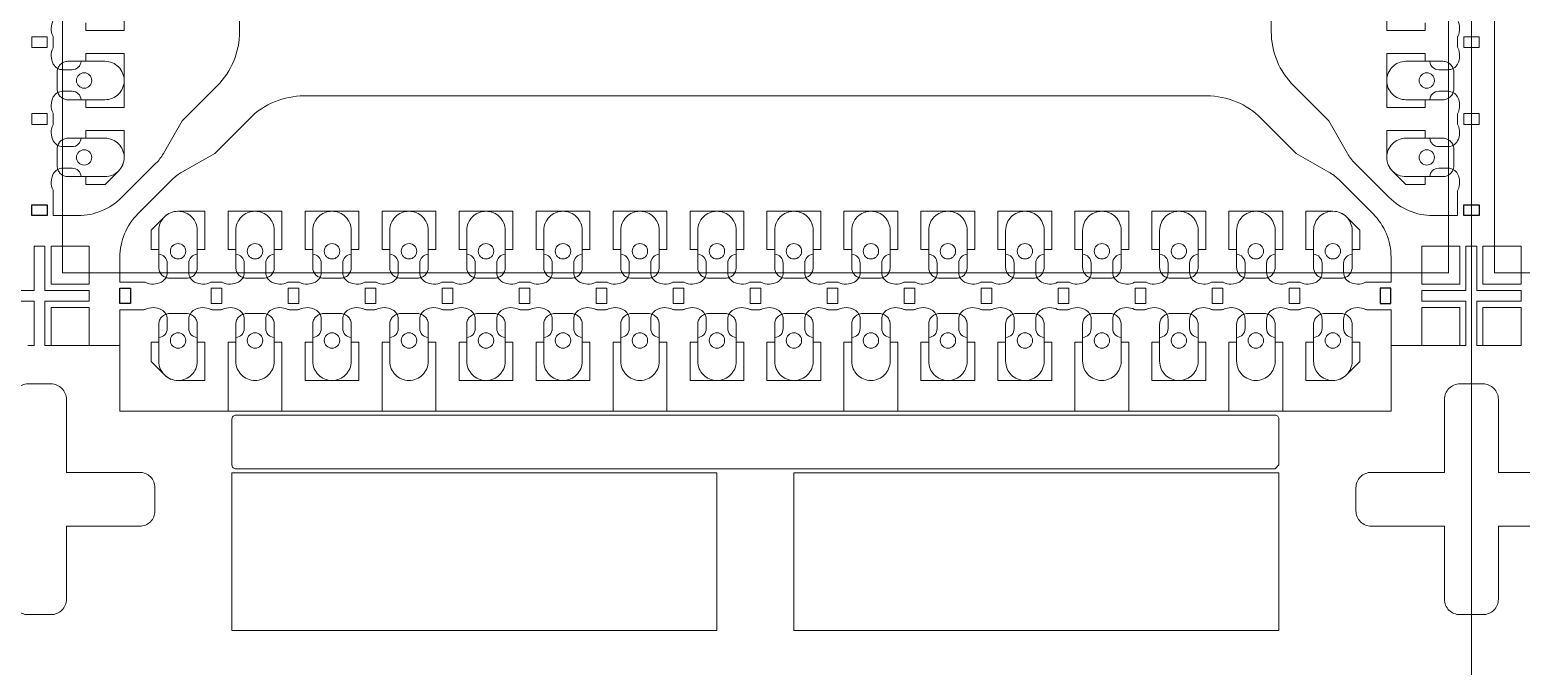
# Model space of a CAD drawing. Extents: x 0.5 to 10.25, y 0.33 to 6.92.
# Drawn here: x 2.1037 to 2.588, y 3.1967 to 3.4035 of the extents above; entities that cross this region are included whole.
import ezdxf

# ---------------------------------------------------------------- set-up
doc = ezdxf.new("R2010")
doc.units = 0
doc.header["$LTSCALE"] = 0.006
doc.header["$MEASUREMENT"] = 0
doc.linetypes.add('CENTER', pattern=[2, 1.25, -0.25, 0.25, -0.25])
doc.linetypes.add('HIDDEN', pattern=[0.375, 0.25, -0.125])
doc.layers.get('0').update_dxf_attribs({"linetype": 'CONTINUOUS'})
for name, color, linetype in [('1', 7, 'CONTINUOUS'), ('1D', 7, 'CONTINUOUS'), ('3D', 7, 'CONTINUOUS'), ('4D', 7, 'CONTINUOUS')]:
    doc.layers.add(name, color=color, linetype=linetype)

msp = doc.modelspace()

# ---------------------------------------------------------------- linework, layer by layer
at = {"color": 0, "lineweight": 13}
for p, q in [((2.105039, 3.33317), (2.108584, 3.33317)), ((2.570039, 3.33317), (2.573584, 3.33317)), ((2.103062, 3.30092), (2.105039, 3.30092)), ((2.108584, 3.30092), (2.110562, 3.30092)), ((2.122925, 3.300939), (2.132914, 3.300939)), ((2.555675, 3.300918), (2.545709, 3.300918)), ((2.568062, 3.30092), (2.570039, 3.30092)), ((2.573584, 3.30092), (2.575562, 3.30092))]:
    msp.add_line(p, q, dxfattribs=at)
for points in [[(2.171812, 3.696105), (2.171812, 3.402985, -0.1989124), (2.164489, 3.385307), (2.153125, 3.373942), (2.14705, 3.363312, -0.0666615), (2.144633, 3.360147), (2.133491, 3.349005, -0.1989123), (2.119349, 3.343148), (2.111312, 3.343148), (2.111312, 3.350972, 0.113095), (2.111212, 3.351407, -0.239407), (2.111315, 3.35669, -0.2771149), (2.114404, 3.358545), (2.11743, 3.358545, -0.3991371), (2.120326, 3.355795), (2.12183, 3.355795), (2.12183, 3.353295), (2.128151, 3.353295), (2.132481, 3.357626, 0.2015828), (2.134312, 3.362023), (2.134312, 3.370795), (2.12183, 3.370795), (2.12183, 3.368295), (2.120326, 3.368295, -0.3991371), (2.11743, 3.365545), (2.114404, 3.365545, -0.2771149), (2.111315, 3.367399, -0.2394069), (2.111212, 3.372682, 0.113095), (2.111312, 3.373118), (2.111312, 3.375972, 0.113095), (2.111212, 3.376407, -0.2394069), (2.111315, 3.38169, -0.2771149), (2.114404, 3.383545), (2.11743, 3.383545, -0.3991371), (2.120326, 3.380795), (2.12183, 3.380795), (2.12183, 3.378295), (2.134312, 3.378295), (2.134312, 3.395795), (2.12183, 3.395795), (2.12183, 3.393295), (2.120326, 3.393295, -0.3991371), (2.11743, 3.390545), (2.114404, 3.390545, -0.2771149), (2.111315, 3.392399, -0.2394069), (2.111212, 3.397682, 0.113095), (2.111312, 3.398118), (2.111312, 3.400972, 0.113095), (2.111212, 3.401407, -0.2394069), (2.111315, 3.40669, -0.2771149)], [(2.567308, 3.40669, -0.2394069), (2.567411, 3.401407, 0.113095), (2.567312, 3.400972), (2.567312, 3.398118, 0.113095), (2.567411, 3.397682, -0.2394069), (2.567308, 3.392399, -0.2771149), (2.564219, 3.390545), (2.561194, 3.390545, -0.3991371), (2.558298, 3.393295), (2.556794, 3.393295), (2.556794, 3.395795), (2.544312, 3.395795), (2.544312, 3.378295), (2.556794, 3.378295), (2.556794, 3.380795), (2.558298, 3.380795, -0.3991371), (2.561194, 3.383545), (2.564219, 3.383545, -0.2771149), (2.567308, 3.38169, -0.2394069), (2.567411, 3.376407, 0.113095), (2.567312, 3.375972), (2.567312, 3.373118, 0.113095), (2.567411, 3.372682, -0.2394069), (2.567308, 3.367399, -0.2771149), (2.564219, 3.365545), (2.561194, 3.365545, -0.3991371), (2.558298, 3.368295), (2.556794, 3.368295), (2.556794, 3.370795), (2.544312, 3.370795), (2.544312, 3.362023, 0.2015828), (2.546142, 3.357626), (2.550473, 3.353295), (2.556794, 3.353295), (2.556794, 3.355795), (2.558298, 3.355795, -0.3991371), (2.561194, 3.358545), (2.564219, 3.358545, -0.2771149), (2.567308, 3.35669, -0.239407), (2.567411, 3.351407, 0.113095), (2.567312, 3.350972), (2.567312, 3.343148), (2.559274, 3.343148, -0.1989123), (2.545132, 3.349005), (2.53399, 3.360147, -0.0666615), (2.531573, 3.363312), (2.525499, 3.373942), (2.514134, 3.385307, -0.1989124), (2.506812, 3.402985), (2.506812, 3.696105, -0.1989124)], [(2.510562, 3.279545), (2.510562, 3.302027), (2.508062, 3.302027), (2.508062, 3.303531, -0.3991371), (2.505312, 3.306427), (2.505312, 3.309453, -0.2771149), (2.507166, 3.312542, -0.2394069), (2.512449, 3.312645, 0.113095), (2.512885, 3.312545), (2.515739, 3.312545, 0.113095), (2.516174, 3.312645, -0.2394069), (2.521457, 3.312542, -0.2771149), (2.523312, 3.309453), (2.523312, 3.306427, -0.3991371), (2.520562, 3.303531), (2.520562, 3.302027), (2.518062, 3.302027), (2.518062, 3.289545), (2.526834, 3.289545, 0.2015828), (2.531231, 3.291376), (2.535562, 3.295706), (2.535562, 3.302027), (2.533062, 3.302027), (2.533062, 3.303531, -0.3991371), (2.530312, 3.306427), (2.530312, 3.309453, -0.2771149), (2.532166, 3.312542, -0.239407), (2.537449, 3.312645, 0.113095), (2.537885, 3.312545), (2.545709, 3.312545), (2.545709, 3.279545), (2.132914, 3.279545)], [(2.132914, 3.279545), (2.132914, 3.312545), (2.140739, 3.312545, 0.113095), (2.141174, 3.312645, -0.239407), (2.146457, 3.312542, -0.2771149), (2.148312, 3.309453), (2.148312, 3.306427, -0.3991371), (2.145562, 3.303531), (2.145562, 3.302027), (2.143062, 3.302027), (2.143062, 3.295706), (2.147392, 3.291376, 0.2015828), (2.151789, 3.289545), (2.160562, 3.289545), (2.160562, 3.302027), (2.158062, 3.302027), (2.158062, 3.303531, -0.3991371), (2.155312, 3.306427), (2.155312, 3.309453, -0.2771149), (2.157166, 3.312542, -0.2394069), (2.162449, 3.312645, 0.113095), (2.162885, 3.312545), (2.165739, 3.312545, 0.113095), (2.166174, 3.312645, -0.2394069), (2.171457, 3.312542, -0.2771149), (2.173312, 3.309453), (2.173312, 3.306427, -0.3991371), (2.170562, 3.303531), (2.170562, 3.302027), (2.168062, 3.302027), (2.168062, 3.279545)], [(2.185562, 3.279545), (2.185562, 3.302027), (2.183062, 3.302027), (2.183062, 3.303531, -0.3991371), (2.180312, 3.306427), (2.180312, 3.309453, -0.2771149), (2.182166, 3.312542, -0.2394069), (2.187449, 3.312645, 0.113095), (2.187885, 3.312545), (2.190739, 3.312545, 0.113095), (2.191174, 3.312645, -0.2394069), (2.196457, 3.312542, -0.2771149), (2.198312, 3.309453), (2.198312, 3.306427, -0.3991371), (2.195562, 3.303531), (2.195562, 3.302027), (2.193062, 3.302027), (2.193062, 3.289545), (2.210562, 3.289545), (2.210562, 3.302027), (2.208062, 3.302027), (2.208062, 3.303531, -0.3991371), (2.205312, 3.306427), (2.205312, 3.309453, -0.2771149), (2.207166, 3.312542, -0.2394069), (2.212449, 3.312645, 0.113095), (2.212885, 3.312545), (2.215739, 3.312545, 0.113095), (2.216174, 3.312645, -0.2394069), (2.221457, 3.312542, -0.2771149), (2.223312, 3.309453), (2.223312, 3.306427, -0.3991371), (2.220562, 3.303531), (2.220562, 3.302027), (2.218062, 3.302027), (2.218062, 3.279545)], [(2.235562, 3.279545), (2.235562, 3.302027), (2.233062, 3.302027), (2.233062, 3.303531, -0.3991371), (2.230312, 3.306427), (2.230312, 3.309453, -0.2771149), (2.232166, 3.312542, -0.2394069), (2.237449, 3.312645, 0.113095), (2.237885, 3.312545), (2.240739, 3.312545, 0.113095), (2.241174, 3.312645, -0.2394069), (2.246457, 3.312542, -0.2771149), (2.248312, 3.309453), (2.248312, 3.306427, -0.3991371), (2.245562, 3.303531), (2.245562, 3.302027), (2.243062, 3.302027), (2.243062, 3.289545), (2.260562, 3.289545), (2.260562, 3.302027), (2.258062, 3.302027), (2.258062, 3.303531, -0.3991371), (2.255312, 3.306427), (2.255312, 3.309453, -0.2771149), (2.257166, 3.312542, -0.2394069), (2.262449, 3.312645, 0.113095), (2.262885, 3.312545), (2.265739, 3.312545, 0.113095), (2.266174, 3.312645, -0.2394069), (2.271457, 3.312542, -0.2771149), (2.273312, 3.309453), (2.273312, 3.306427, -0.3991371), (2.270562, 3.303531), (2.270562, 3.302027), (2.268062, 3.302027), (2.268062, 3.289545), (2.285562, 3.289545), (2.285562, 3.302027), (2.283062, 3.302027), (2.283062, 3.303531, -0.3991371), (2.280312, 3.306427), (2.280312, 3.309453, -0.2771149), (2.282166, 3.312542, -0.2394069), (2.287449, 3.312645, 0.113095), (2.287885, 3.312545), (2.290739, 3.312545, 0.113095), (2.291174, 3.312645, -0.2394069), (2.296457, 3.312542, -0.2771149), (2.298312, 3.309453), (2.298312, 3.306427, -0.3991371), (2.295562, 3.303531), (2.295562, 3.302027), (2.293062, 3.302027), (2.293062, 3.279545)], [(2.310562, 3.279545), (2.310562, 3.302027), (2.308062, 3.302027), (2.308062, 3.303531, -0.3991371), (2.305312, 3.306427), (2.305312, 3.309453, -0.2771149), (2.307166, 3.312542, -0.2394069), (2.312449, 3.312645, 0.113095), (2.312885, 3.312545), (2.315739, 3.312545, 0.113095), (2.316174, 3.312645, -0.2394069), (2.321457, 3.312542, -0.2771149), (2.323312, 3.309453), (2.323312, 3.306427, -0.3991371), (2.320562, 3.303531), (2.320562, 3.302027), (2.318062, 3.302027), (2.318062, 3.289545), (2.335562, 3.289545), (2.335562, 3.302027), (2.333062, 3.302027), (2.333062, 3.303531, -0.3991371), (2.330312, 3.306427), (2.330312, 3.309453, -0.2771149), (2.332166, 3.312542, -0.2394069), (2.337449, 3.312645, 0.113095), (2.337885, 3.312545), (2.340739, 3.312545, 0.113095), (2.341174, 3.312645, -0.2394069), (2.346457, 3.312542, -0.2771149), (2.348312, 3.309453), (2.348312, 3.306427, -0.3991371), (2.345562, 3.303531), (2.345562, 3.302027), (2.343062, 3.302027), (2.343062, 3.289545), (2.360562, 3.289545), (2.360562, 3.302027), (2.358062, 3.302027), (2.358062, 3.303531, -0.3991371), (2.355312, 3.306427), (2.355312, 3.309453, -0.2771149), (2.357166, 3.312542, -0.2394069), (2.362449, 3.312645, 0.113095), (2.362885, 3.312545), (2.365739, 3.312545, 0.113095), (2.366174, 3.312645, -0.2394069), (2.371457, 3.312542, -0.2771149), (2.373312, 3.309453), (2.373312, 3.306427, -0.3991371), (2.370562, 3.303531), (2.370562, 3.302027), (2.368062, 3.302027), (2.368062, 3.279545)], [(2.385562, 3.279545), (2.385562, 3.302027), (2.383062, 3.302027), (2.383062, 3.303531, -0.3991371), (2.380312, 3.306427), (2.380312, 3.309453, -0.2771149), (2.382166, 3.312542, -0.2394069), (2.387449, 3.312645, 0.113095), (2.387885, 3.312545), (2.390739, 3.312545, 0.113095), (2.391174, 3.312645, -0.2394069), (2.396457, 3.312542, -0.2771149), (2.398312, 3.309453), (2.398312, 3.306427, -0.3991371), (2.395562, 3.303531), (2.395562, 3.302027), (2.393062, 3.302027), (2.393062, 3.289545), (2.410562, 3.289545), (2.410562, 3.302027), (2.408062, 3.302027), (2.408062, 3.303531, -0.3991371), (2.405312, 3.306427), (2.405312, 3.309453, -0.2771149), (2.407166, 3.312542, -0.2394069), (2.412449, 3.312645, 0.113095), (2.412885, 3.312545), (2.415739, 3.312545, 0.113095), (2.416174, 3.312645, -0.2394069), (2.421457, 3.312542, -0.2771149), (2.423312, 3.309453), (2.423312, 3.306427, -0.3991371), (2.420562, 3.303531), (2.420562, 3.302027), (2.418062, 3.302027), (2.418062, 3.289545), (2.435562, 3.289545), (2.435562, 3.302027), (2.433062, 3.302027), (2.433062, 3.303531, -0.3991371), (2.430312, 3.306427), (2.430312, 3.309453, -0.2771149), (2.432166, 3.312542, -0.2394069), (2.437449, 3.312645, 0.113095), (2.437885, 3.312545), (2.440739, 3.312545, 0.113095), (2.441174, 3.312645, -0.2394069), (2.446457, 3.312542, -0.2771149), (2.448312, 3.309453), (2.448312, 3.306427, -0.3991371), (2.445562, 3.303531), (2.445562, 3.302027), (2.443062, 3.302027), (2.443062, 3.279545)], [(2.460562, 3.279545), (2.460562, 3.302027), (2.458062, 3.302027), (2.458062, 3.303531, -0.3991371), (2.455312, 3.306427), (2.455312, 3.309453, -0.2771149), (2.457166, 3.312542, -0.2394069), (2.462449, 3.312645, 0.113095), (2.462885, 3.312545), (2.465739, 3.312545, 0.113095), (2.466174, 3.312645, -0.2394069), (2.471457, 3.312542, -0.2771149), (2.473312, 3.309453), (2.473312, 3.306427, -0.3991371), (2.470562, 3.303531), (2.470562, 3.302027), (2.468062, 3.302027), (2.468062, 3.289545), (2.485562, 3.289545), (2.485562, 3.302027), (2.483062, 3.302027), (2.483062, 3.303531, -0.3991371), (2.480312, 3.306427), (2.480312, 3.309453, -0.2771149), (2.482166, 3.312542, -0.2394069), (2.487449, 3.312645, 0.113095), (2.487885, 3.312545), (2.490739, 3.312545, 0.113095), (2.491174, 3.312645, -0.2394069), (2.496457, 3.312542, -0.2771149), (2.498312, 3.309453), (2.498312, 3.306427, -0.3991371), (2.495562, 3.303531), (2.495562, 3.302027), (2.493062, 3.302027), (2.493062, 3.279545)]]:
    msp.add_lwpolyline(points, format="xyb", dxfattribs=at)
for points in [[(2.12183, 3.405795), (2.12183, 3.403295), (2.134312, 3.403295), (2.134312, 3.420795)], [(2.544312, 3.420795), (2.544312, 3.403295), (2.556794, 3.403295), (2.556794, 3.405795)]]:
    msp.add_lwpolyline(points, dxfattribs=at)
msp.add_lwpolyline([(2.525545, 3.357283), (2.514915, 3.363358), (2.50355, 3.374723, 0.1989124), (2.485872, 3.382045), (2.192751, 3.382045, 0.1989124), (2.175074, 3.374723), (2.163709, 3.363358), (2.153079, 3.357283, 0.0666615), (2.149914, 3.354866), (2.138772, 3.343724, 0.1989123), (2.132914, 3.329582), (2.132914, 3.321545), (2.140739, 3.321545, -0.113095), (2.141174, 3.321445, 0.239407), (2.146457, 3.321548, 0.2771149), (2.148312, 3.324637), (2.148312, 3.327663, 0.3991371), (2.145562, 3.330559), (2.145562, 3.332063), (2.143062, 3.332063), (2.143062, 3.338384), (2.147392, 3.342714, -0.2015828), (2.151789, 3.344545), (2.160562, 3.344545), (2.160562, 3.332063), (2.158062, 3.332063), (2.158062, 3.330559, 0.3991371), (2.155312, 3.327663), (2.155312, 3.324637, 0.2771149), (2.157166, 3.321548, 0.2394069), (2.162449, 3.321445, -0.113095), (2.162885, 3.321545), (2.165739, 3.321545, -0.113095), (2.166174, 3.321445, 0.2394069), (2.171457, 3.321548, 0.2771149), (2.173312, 3.324637), (2.173312, 3.327663, 0.3991371), (2.170562, 3.330559), (2.170562, 3.332063), (2.168062, 3.332063), (2.168062, 3.344545), (2.185562, 3.344545), (2.185562, 3.332063), (2.183062, 3.332063), (2.183062, 3.330559, 0.3991371), (2.180312, 3.327663), (2.180312, 3.324637, 0.2771149), (2.182166, 3.321548, 0.2394069), (2.187449, 3.321445, -0.113095), (2.187885, 3.321545), (2.190739, 3.321545, -0.113095), (2.191174, 3.321445, 0.2394069), (2.196457, 3.321548, 0.2771149), (2.198312, 3.324637), (2.198312, 3.327663, 0.3991371), (2.195562, 3.330559), (2.195562, 3.332063), (2.193062, 3.332063), (2.193062, 3.344545), (2.210562, 3.344545), (2.210562, 3.332063), (2.208062, 3.332063), (2.208062, 3.330559, 0.3991371), (2.205312, 3.327663), (2.205312, 3.324637, 0.2771149), (2.207166, 3.321548, 0.2394069), (2.212449, 3.321445, -0.113095), (2.212885, 3.321545), (2.215739, 3.321545, -0.113095), (2.216174, 3.321445, 0.2394069), (2.221457, 3.321548, 0.2771149), (2.223312, 3.324637), (2.223312, 3.327663, 0.3991371), (2.220562, 3.330559), (2.220562, 3.332063), (2.218062, 3.332063), (2.218062, 3.344545), (2.235562, 3.344545), (2.235562, 3.332063), (2.233062, 3.332063), (2.233062, 3.330559, 0.3991371), (2.230312, 3.327663), (2.230312, 3.324637, 0.2771149), (2.232166, 3.321548, 0.2394069), (2.237449, 3.321445, -0.113095), (2.237885, 3.321545), (2.240739, 3.321545, -0.113095), (2.241174, 3.321445, 0.2394069), (2.246457, 3.321548, 0.2771149), (2.248312, 3.324637), (2.248312, 3.327663, 0.3991371), (2.245562, 3.330559), (2.245562, 3.332063), (2.243062, 3.332063), (2.243062, 3.344545), (2.260562, 3.344545), (2.260562, 3.332063), (2.258062, 3.332063), (2.258062, 3.330559, 0.3991371), (2.255312, 3.327663), (2.255312, 3.324637, 0.2771149), (2.257166, 3.321548, 0.2394069), (2.262449, 3.321445, -0.113095), (2.262885, 3.321545), (2.265739, 3.321545, -0.113095), (2.266174, 3.321445, 0.2394069), (2.271457, 3.321548, 0.2771149), (2.273312, 3.324637), (2.273312, 3.327663, 0.3991371), (2.270562, 3.330559), (2.270562, 3.332063), (2.268062, 3.332063), (2.268062, 3.344545), (2.285562, 3.344545), (2.285562, 3.332063), (2.283062, 3.332063), (2.283062, 3.330559, 0.3991371), (2.280312, 3.327663), (2.280312, 3.324637, 0.2771149), (2.282166, 3.321548, 0.2394069), (2.287449, 3.321445, -0.113095), (2.287885, 3.321545), (2.290739, 3.321545, -0.113095), (2.291174, 3.321445, 0.2394069), (2.296457, 3.321548, 0.2771149), (2.298312, 3.324637), (2.298312, 3.327663, 0.3991371), (2.295562, 3.330559), (2.295562, 3.332063), (2.293062, 3.332063), (2.293062, 3.344545), (2.310562, 3.344545), (2.310562, 3.332063), (2.308062, 3.332063), (2.308062, 3.330559, 0.3991371), (2.305312, 3.327663), (2.305312, 3.324637, 0.2771149), (2.307166, 3.321548, 0.2394069), (2.312449, 3.321445, -0.113095), (2.312885, 3.321545), (2.315739, 3.321545, -0.113095), (2.316174, 3.321445, 0.2394069), (2.321457, 3.321548, 0.2771149), (2.323312, 3.324637), (2.323312, 3.327663, 0.3991371), (2.320562, 3.330559), (2.320562, 3.332063), (2.318062, 3.332063), (2.318062, 3.344545), (2.335562, 3.344545), (2.335562, 3.332063), (2.333062, 3.332063), (2.333062, 3.330559, 0.3991371), (2.330312, 3.327663), (2.330312, 3.324637, 0.2771149), (2.332166, 3.321548, 0.2394069), (2.337449, 3.321445, -0.113095), (2.337885, 3.321545), (2.340739, 3.321545, -0.113095), (2.341174, 3.321445, 0.2394069), (2.346457, 3.321548, 0.2771149), (2.348312, 3.324637), (2.348312, 3.327663, 0.3991371), (2.345562, 3.330559), (2.345562, 3.332063), (2.343062, 3.332063), (2.343062, 3.344545), (2.360562, 3.344545), (2.360562, 3.332063), (2.358062, 3.332063), (2.358062, 3.330559, 0.3991371), (2.355312, 3.327663), (2.355312, 3.324637, 0.2771149), (2.357166, 3.321548, 0.2394069), (2.362449, 3.321445, -0.113095), (2.362885, 3.321545), (2.365739, 3.321545, -0.113095), (2.366174, 3.321445, 0.2394069), (2.371457, 3.321548, 0.2771149), (2.373312, 3.324637), (2.373312, 3.327663, 0.3991371), (2.370562, 3.330559), (2.370562, 3.332063), (2.368062, 3.332063), (2.368062, 3.344545), (2.385562, 3.344545), (2.385562, 3.332063), (2.383062, 3.332063), (2.383062, 3.330559, 0.3991371), (2.380312, 3.327663), (2.380312, 3.324637, 0.2771149), (2.382166, 3.321548, 0.2394069), (2.387449, 3.321445, -0.113095), (2.387885, 3.321545), (2.390739, 3.321545, -0.113095), (2.391174, 3.321445, 0.2394069), (2.396457, 3.321548, 0.2771149), (2.398312, 3.324637), (2.398312, 3.327663, 0.3991371), (2.395562, 3.330559), (2.395562, 3.332063), (2.393062, 3.332063), (2.393062, 3.344545), (2.410562, 3.344545), (2.410562, 3.332063), (2.408062, 3.332063), (2.408062, 3.330559, 0.3991371), (2.405312, 3.327663), (2.405312, 3.324637, 0.2771149), (2.407166, 3.321548, 0.2394069), (2.412449, 3.321445, -0.113095), (2.412885, 3.321545), (2.415739, 3.321545, -0.113095), (2.416174, 3.321445, 0.2394069), (2.421457, 3.321548, 0.2771149), (2.423312, 3.324637), (2.423312, 3.327663, 0.3991371), (2.420562, 3.330559), (2.420562, 3.332063), (2.418062, 3.332063), (2.418062, 3.344545), (2.435562, 3.344545), (2.435562, 3.332063), (2.433062, 3.332063), (2.433062, 3.330559, 0.3991371), (2.430312, 3.327663), (2.430312, 3.324637, 0.2771149), (2.432166, 3.321548, 0.2394069), (2.437449, 3.321445, -0.113095), (2.437885, 3.321545), (2.440739, 3.321545, -0.113095), (2.441174, 3.321445, 0.2394069), (2.446457, 3.321548, 0.2771149), (2.448312, 3.324637), (2.448312, 3.327663, 0.3991371), (2.445562, 3.330559), (2.445562, 3.332063), (2.443062, 3.332063), (2.443062, 3.344545), (2.460562, 3.344545), (2.460562, 3.332063), (2.458062, 3.332063), (2.458062, 3.330559, 0.3991371), (2.455312, 3.327663), (2.455312, 3.324637, 0.2771149), (2.457166, 3.321548, 0.2394069), (2.462449, 3.321445, -0.113095), (2.462885, 3.321545), (2.465739, 3.321545, -0.113095), (2.466174, 3.321445, 0.2394069), (2.471457, 3.321548, 0.2771149), (2.473312, 3.324637), (2.473312, 3.327663, 0.3991371), (2.470562, 3.330559), (2.470562, 3.332063), (2.468062, 3.332063), (2.468062, 3.344545), (2.485562, 3.344545), (2.485562, 3.332063), (2.483062, 3.332063), (2.483062, 3.330559, 0.3991371), (2.480312, 3.327663), (2.480312, 3.324637, 0.2771149), (2.482166, 3.321548, 0.2394069), (2.487449, 3.321445, -0.113095), (2.487885, 3.321545), (2.490739, 3.321545, -0.113095), (2.491174, 3.321445, 0.2394069), (2.496457, 3.321548, 0.2771149), (2.498312, 3.324637), (2.498312, 3.327663, 0.3991371), (2.495562, 3.330559), (2.495562, 3.332063), (2.493062, 3.332063), (2.493062, 3.344545), (2.510562, 3.344545), (2.510562, 3.332063), (2.508062, 3.332063), (2.508062, 3.330559, 0.3991371), (2.505312, 3.327663), (2.505312, 3.324637, 0.2771149), (2.507166, 3.321548, 0.2394069), (2.512449, 3.321445, -0.113095), (2.512885, 3.321545), (2.515739, 3.321545, -0.113095), (2.516174, 3.321445, 0.2394069), (2.521457, 3.321548, 0.2771149), (2.523312, 3.324637), (2.523312, 3.327663, 0.3991371), (2.520562, 3.330559), (2.520562, 3.332063), (2.518062, 3.332063), (2.518062, 3.344545), (2.526834, 3.344545, -0.2015828), (2.531231, 3.342714), (2.535562, 3.338384), (2.535562, 3.332063), (2.533062, 3.332063), (2.533062, 3.330559, 0.3991371), (2.530312, 3.327663), (2.530312, 3.324637, 0.2771149), (2.532166, 3.321548, 0.239407), (2.537449, 3.321445, -0.113095), (2.537885, 3.321545), (2.545709, 3.321545), (2.545709, 3.329582, 0.1989123), (2.539851, 3.343724), (2.528709, 3.354866, 0.0666615)], format="xyb", close=True, dxfattribs=at)
for points in [[(2.110562, 3.33317), (2.122937, 3.33317), (2.122937, 3.320795), (2.110562, 3.320795)], [(2.568062, 3.33317), (2.555687, 3.33317), (2.555687, 3.320795), (2.568062, 3.320795)], [(2.575562, 3.33317), (2.587937, 3.33317), (2.587937, 3.320795), (2.575562, 3.320795)], [(2.110562, 3.313295), (2.122937, 3.313295), (2.122937, 3.30092), (2.110562, 3.30092)], [(2.568062, 3.313295), (2.555687, 3.313295), (2.555687, 3.30092), (2.568062, 3.30092)], [(2.575562, 3.313295), (2.587937, 3.313295), (2.587937, 3.30092), (2.575562, 3.30092)]]:
    msp.add_lwpolyline(points, close=True, dxfattribs=at)
for centre in [(2.121312, 3.387045), (2.557312, 3.387045), (2.121312, 3.362045), (2.557312, 3.362045), (2.151812, 3.331545), (2.176812, 3.331545), (2.201812, 3.331545), (2.226812, 3.331545), (2.251812, 3.331545), (2.276812, 3.331545), (2.301812, 3.331545), (2.326812, 3.331545), (2.351812, 3.331545), (2.376812, 3.331545), (2.401812, 3.331545), (2.426812, 3.331545), (2.451812, 3.331545), (2.476812, 3.331545), (2.501812, 3.331545), (2.526812, 3.331545), (2.151812, 3.302545), (2.176812, 3.302545), (2.201812, 3.302545), (2.226812, 3.302545), (2.251812, 3.302545), (2.276812, 3.302545), (2.301812, 3.302545), (2.326812, 3.302545), (2.351812, 3.302545), (2.376812, 3.302545), (2.401812, 3.302545), (2.426812, 3.302545), (2.451812, 3.302545), (2.476812, 3.302545), (2.501812, 3.302545), (2.526812, 3.302545)]:
    msp.add_circle(centre, 0.0025, dxfattribs=at)
at = {"layer": '1', "lineweight": 13}
for points in [[(2.110562, 3.28842, -0.4142136), (2.115562, 3.28342), (2.115562, 3.25967), (2.139312, 3.25967, -0.4142136), (2.144312, 3.25467), (2.144312, 3.24717, -0.4142136), (2.139312, 3.24217), (2.115562, 3.24217), (2.115562, 3.21842, -0.4142136), (2.110562, 3.21342), (2.103062, 3.21342, -0.4142136), (2.098062, 3.21842), (2.098062, 3.24217), (2.074312, 3.24217, -0.4142136), (2.069312, 3.24717), (2.069312, 3.25467, -0.4142136), (2.074312, 3.25967), (2.098062, 3.25967), (2.098062, 3.28342, -0.4142136), (2.103062, 3.28842)], [(2.575562, 3.28842, -0.4142136), (2.580562, 3.28342), (2.580562, 3.25967), (2.604312, 3.25967, -0.4142136), (2.609312, 3.25467), (2.609312, 3.24717, -0.4142136), (2.604312, 3.24217), (2.580562, 3.24217), (2.580562, 3.21842, -0.4142136), (2.575562, 3.21342), (2.568062, 3.21342, -0.4142136), (2.563062, 3.21842), (2.563062, 3.24217), (2.539312, 3.24217, -0.4142136), (2.534312, 3.24717), (2.534312, 3.25467, -0.4142136), (2.539312, 3.25967), (2.563062, 3.25967), (2.563062, 3.28342, -0.4142136), (2.568062, 3.28842)]]:
    msp.add_lwpolyline(points, format="xyb", close=True, dxfattribs=at)
for points in [[(2.326812, 3.208295), (2.326812, 3.259545), (2.169312, 3.259545), (2.169312, 3.208295)], [(2.351812, 3.208295), (2.351812, 3.259545), (2.509312, 3.259545), (2.509312, 3.208295)]]:
    msp.add_lwpolyline(points, close=True, dxfattribs=at)
at = {"layer": '1D', "linetype": 'CENTER', "lineweight": 13, "ltscale": 70}
msp.add_line((2.571812, 2.924545), (2.571812, 6.424545), dxfattribs=at)
msp.add_lwpolyline([(3.029312, 3.324545), (2.579312, 3.324545), (2.579312, 3.774545), (3.029312, 3.774545)], close=True, dxfattribs=at)
at = {"layer": '1D', "color": 0, "lineweight": 13}
for points in [[(2.104312, 3.397773), (2.109312, 3.397773), (2.109312, 3.401273), (2.104312, 3.401273)], [(2.574312, 3.397773), (2.569312, 3.397773), (2.569312, 3.401273), (2.574312, 3.401273)], [(2.104312, 3.372773), (2.109312, 3.372773), (2.109312, 3.376273), (2.104312, 3.376273)], [(2.574312, 3.372773), (2.569312, 3.372773), (2.569312, 3.376273), (2.574312, 3.376273)], [(2.16254, 3.314545), (2.16254, 3.319545), (2.16604, 3.319545), (2.16604, 3.314545)], [(2.18754, 3.314545), (2.18754, 3.319545), (2.19104, 3.319545), (2.19104, 3.314545)], [(2.21254, 3.314545), (2.21254, 3.319545), (2.21604, 3.319545), (2.21604, 3.314545)], [(2.23754, 3.314545), (2.23754, 3.319545), (2.24104, 3.319545), (2.24104, 3.314545)], [(2.26254, 3.314545), (2.26254, 3.319545), (2.26604, 3.319545), (2.26604, 3.314545)], [(2.28754, 3.314545), (2.28754, 3.319545), (2.29104, 3.319545), (2.29104, 3.314545)], [(2.31254, 3.314545), (2.31254, 3.319545), (2.31604, 3.319545), (2.31604, 3.314545)], [(2.341072, 3.314536), (2.341075, 3.319536), (2.337575, 3.319538), (2.337572, 3.314538)], [(2.366084, 3.314545), (2.366084, 3.319545), (2.362584, 3.319545), (2.362584, 3.314545)], [(2.391084, 3.314545), (2.391084, 3.319545), (2.387584, 3.319545), (2.387584, 3.314545)], [(2.416084, 3.314545), (2.416084, 3.319545), (2.412584, 3.319545), (2.412584, 3.314545)], [(2.441084, 3.314545), (2.441084, 3.319545), (2.437584, 3.319545), (2.437584, 3.314545)], [(2.466084, 3.314545), (2.466084, 3.319545), (2.462584, 3.319545), (2.462584, 3.314545)], [(2.491084, 3.314545), (2.491084, 3.319545), (2.487584, 3.319545), (2.487584, 3.314545)], [(2.516084, 3.314545), (2.516084, 3.319545), (2.512584, 3.319545), (2.512584, 3.314545)]]:
    msp.add_lwpolyline(points, close=True, dxfattribs=at)
at = {"layer": '1D'}
for points in [[(2.109312, 3.343148), (2.104312, 3.343148), (2.104312, 3.346648), (2.109312, 3.346648)], [(2.574312, 3.343148), (2.569312, 3.343148), (2.569312, 3.346648), (2.574312, 3.346648)], [(2.132914, 3.314545), (2.132914, 3.319545), (2.136414, 3.319545), (2.136414, 3.314545)], [(2.545687, 3.314523), (2.545687, 3.319523), (2.542187, 3.319523), (2.542187, 3.314523)]]:
    msp.add_lwpolyline(points, close=True, dxfattribs=at)
at = {"layer": '3D', "color": 0, "linetype": 'CENTER', "lineweight": 13, "ltscale": 70}
for p, q in [((2.114312, 3.324545), (2.114312, 3.774545)), ((2.564312, 3.774545), (2.564312, 3.324545)), ((2.564312, 3.324545), (2.114312, 3.324545))]:
    msp.add_line(p, q, dxfattribs=at)
at = {"layer": '3D', "color": 0, "linetype": 'HIDDEN', "lineweight": 13, "ltscale": 40}
for points in [[(2.128062, 3.380795), (2.116062, 3.380795, -0.4142134), (2.112562, 3.384295), (2.112562, 3.389795, -0.4142132), (2.116062, 3.393295), (2.128062, 3.393295, -0.9999997)], [(2.550562, 3.380795), (2.562562, 3.380795, 0.4142134), (2.566062, 3.384295), (2.566062, 3.389795, 0.4142132), (2.562562, 3.393295), (2.550562, 3.393295, 0.9999997)], [(2.128062, 3.355795), (2.116062, 3.355795, -0.4142134), (2.112562, 3.359295), (2.112562, 3.364795, -0.4142132), (2.116062, 3.368295), (2.128062, 3.368295, -0.9999997)], [(2.550562, 3.355795), (2.562562, 3.355795, 0.4142134), (2.566062, 3.359295), (2.566062, 3.364795, 0.4142132), (2.562562, 3.368295), (2.550562, 3.368295, 0.9999997)], [(2.145562, 3.338295), (2.145562, 3.326295, 0.4142134), (2.149062, 3.322795), (2.154562, 3.322795, 0.4142132), (2.158062, 3.326295), (2.158062, 3.338295, 0.9999997)], [(2.170562, 3.338295), (2.170562, 3.326295, 0.4142134), (2.174062, 3.322795), (2.179562, 3.322795, 0.4142132), (2.183062, 3.326295), (2.183062, 3.338295, 0.9999997)], [(2.195562, 3.338295), (2.195562, 3.326295, 0.4142134), (2.199062, 3.322795), (2.204562, 3.322795, 0.4142132), (2.208062, 3.326295), (2.208062, 3.338295, 0.9999997)], [(2.220562, 3.338295), (2.220562, 3.326295, 0.4142134), (2.224062, 3.322795), (2.229562, 3.322795, 0.4142132), (2.233062, 3.326295), (2.233062, 3.338295, 0.9999997)], [(2.245562, 3.338295), (2.245562, 3.326295, 0.4142134), (2.249062, 3.322795), (2.254562, 3.322795, 0.4142132), (2.258062, 3.326295), (2.258062, 3.338295, 0.9999997)], [(2.270562, 3.338295), (2.270562, 3.326295, 0.4142134), (2.274062, 3.322795), (2.279562, 3.322795, 0.4142132), (2.283062, 3.326295), (2.283062, 3.338295, 0.9999997)], [(2.295562, 3.338295), (2.295562, 3.326295, 0.4142134), (2.299062, 3.322795), (2.304562, 3.322795, 0.4142132), (2.308062, 3.326295), (2.308062, 3.338295, 0.9999997)], [(2.320562, 3.338295), (2.320562, 3.326295, 0.4142134), (2.324062, 3.322795), (2.329562, 3.322795, 0.4142132), (2.333062, 3.326295), (2.333062, 3.338295, 0.9999997)], [(2.358062, 3.338295), (2.358062, 3.326295, -0.4142134), (2.354562, 3.322795), (2.349062, 3.322795, -0.4142132), (2.345562, 3.326295), (2.345562, 3.338295, -0.9999997)], [(2.383062, 3.338295), (2.383062, 3.326295, -0.4142134), (2.379562, 3.322795), (2.374062, 3.322795, -0.4142132), (2.370562, 3.326295), (2.370562, 3.338295, -0.9999997)], [(2.408062, 3.338295), (2.408062, 3.326295, -0.4142134), (2.404562, 3.322795), (2.399062, 3.322795, -0.4142132), (2.395562, 3.326295), (2.395562, 3.338295, -0.9999997)], [(2.433062, 3.338295), (2.433062, 3.326295, -0.4142134), (2.429562, 3.322795), (2.424062, 3.322795, -0.4142132), (2.420562, 3.326295), (2.420562, 3.338295, -0.9999997)], [(2.458062, 3.338295), (2.458062, 3.326295, -0.4142134), (2.454562, 3.322795), (2.449062, 3.322795, -0.4142132), (2.445562, 3.326295), (2.445562, 3.338295, -0.9999997)], [(2.483062, 3.338295), (2.483062, 3.326295, -0.4142134), (2.479562, 3.322795), (2.474062, 3.322795, -0.4142132), (2.470562, 3.326295), (2.470562, 3.338295, -0.9999997)], [(2.508062, 3.338295), (2.508062, 3.326295, -0.4142134), (2.504562, 3.322795), (2.499062, 3.322795, -0.4142132), (2.495562, 3.326295), (2.495562, 3.338295, -0.9999997)], [(2.533062, 3.338295), (2.533062, 3.326295, -0.4142134), (2.529562, 3.322795), (2.524062, 3.322795, -0.4142132), (2.520562, 3.326295), (2.520562, 3.338295, -0.9999997)], [(2.145562, 3.295795), (2.145562, 3.307795, -0.4142134), (2.149062, 3.311295), (2.154562, 3.311295, -0.4142132), (2.158062, 3.307795), (2.158062, 3.295795, -0.9999997)], [(2.170562, 3.295795), (2.170562, 3.307795, -0.4142134), (2.174062, 3.311295), (2.179562, 3.311295, -0.4142132), (2.183062, 3.307795), (2.183062, 3.295795, -0.9999997)], [(2.195562, 3.295795), (2.195562, 3.307795, -0.4142134), (2.199062, 3.311295), (2.204562, 3.311295, -0.4142132), (2.208062, 3.307795), (2.208062, 3.295795, -0.9999997)], [(2.220562, 3.295795), (2.220562, 3.307795, -0.4142134), (2.224062, 3.311295), (2.229562, 3.311295, -0.4142132), (2.233062, 3.307795), (2.233062, 3.295795, -0.9999997)], [(2.245562, 3.295795), (2.245562, 3.307795, -0.4142134), (2.249062, 3.311295), (2.254562, 3.311295, -0.4142132), (2.258062, 3.307795), (2.258062, 3.295795, -0.9999997)], [(2.270562, 3.295795), (2.270562, 3.307795, -0.4142134), (2.274062, 3.311295), (2.279562, 3.311295, -0.4142132), (2.283062, 3.307795), (2.283062, 3.295795, -0.9999997)], [(2.295562, 3.295795), (2.295562, 3.307795, -0.4142134), (2.299062, 3.311295), (2.304562, 3.311295, -0.4142132), (2.308062, 3.307795), (2.308062, 3.295795, -0.9999997)], [(2.320562, 3.295795), (2.320562, 3.307795, -0.4142134), (2.324062, 3.311295), (2.329562, 3.311295, -0.4142132), (2.333062, 3.307795), (2.333062, 3.295795, -0.9999997)], [(2.358062, 3.295795), (2.358062, 3.307795, 0.4142134), (2.354562, 3.311295), (2.349062, 3.311295, 0.4142132), (2.345562, 3.307795), (2.345562, 3.295795, 0.9999997)], [(2.383062, 3.295795), (2.383062, 3.307795, 0.4142134), (2.379562, 3.311295), (2.374062, 3.311295, 0.4142132), (2.370562, 3.307795), (2.370562, 3.295795, 0.9999997)], [(2.408062, 3.295795), (2.408062, 3.307795, 0.4142134), (2.404562, 3.311295), (2.399062, 3.311295, 0.4142132), (2.395562, 3.307795), (2.395562, 3.295795, 0.9999997)], [(2.433062, 3.295795), (2.433062, 3.307795, 0.4142134), (2.429562, 3.311295), (2.424062, 3.311295, 0.4142132), (2.420562, 3.307795), (2.420562, 3.295795, 0.9999997)], [(2.458062, 3.295795), (2.458062, 3.307795, 0.4142134), (2.454562, 3.311295), (2.449062, 3.311295, 0.4142132), (2.445562, 3.307795), (2.445562, 3.295795, 0.9999997)], [(2.483062, 3.295795), (2.483062, 3.307795, 0.4142134), (2.479562, 3.311295), (2.474062, 3.311295, 0.4142132), (2.470562, 3.307795), (2.470562, 3.295795, 0.9999997)], [(2.508062, 3.295795), (2.508062, 3.307795, 0.4142134), (2.504562, 3.311295), (2.499062, 3.311295, 0.4142132), (2.495562, 3.307795), (2.495562, 3.295795, 0.9999997)], [(2.533062, 3.295795), (2.533062, 3.307795, 0.4142134), (2.529562, 3.311295), (2.524062, 3.311295, 0.4142132), (2.520562, 3.307795), (2.520562, 3.295795, 0.9999997)]]:
    msp.add_lwpolyline(points, format="xyb", close=True, dxfattribs=at)
at = {"layer": '3D', "color": 0, "linetype": 'HIDDEN', "lineweight": 13, "ltscale": 10}
for points in [[(2.105039, 3.33317), (2.105039, 3.318795), (2.090687, 3.318795), (2.090687, 3.315295), (2.105039, 3.315295), (2.105039, 3.30092)], [(2.108584, 3.30092), (2.108584, 3.315295), (2.122937, 3.315295), (2.122937, 3.318795), (2.108584, 3.318795), (2.108584, 3.33317)], [(2.570039, 3.33317), (2.570039, 3.318795), (2.555687, 3.318795), (2.555687, 3.315295), (2.570039, 3.315295), (2.570039, 3.30092)], [(2.573584, 3.30092), (2.573584, 3.315295), (2.587937, 3.315295), (2.587937, 3.318795), (2.573584, 3.318795), (2.573584, 3.33317)]]:
    msp.add_lwpolyline(points, dxfattribs=at)
at = {"layer": '4D', "color": 5, "lineweight": 13}
for points in [[(2.169312, 3.262065, 0.4142136), (2.170582, 3.260795), (2.508042, 3.260795), (2.509312, 3.262065), (2.509312, 3.277025, 0.4142136), (2.508042, 3.278295)], [(2.170582, 3.278295, 0.4142136), (2.169312, 3.277025)]]:
    msp.add_lwpolyline(points, format="xyb", dxfattribs=at)
at = {"layer": '4D', "color": 0, "lineweight": 13}
for points in [[(2.169312, 3.277025), (2.169312, 3.262065, 0.4142136)], [(2.508042, 3.278295), (2.170582, 3.278295, 0.4142136)]]:
    msp.add_lwpolyline(points, format="xyb", dxfattribs=at)

doc.saveas('drawing.dxf')
